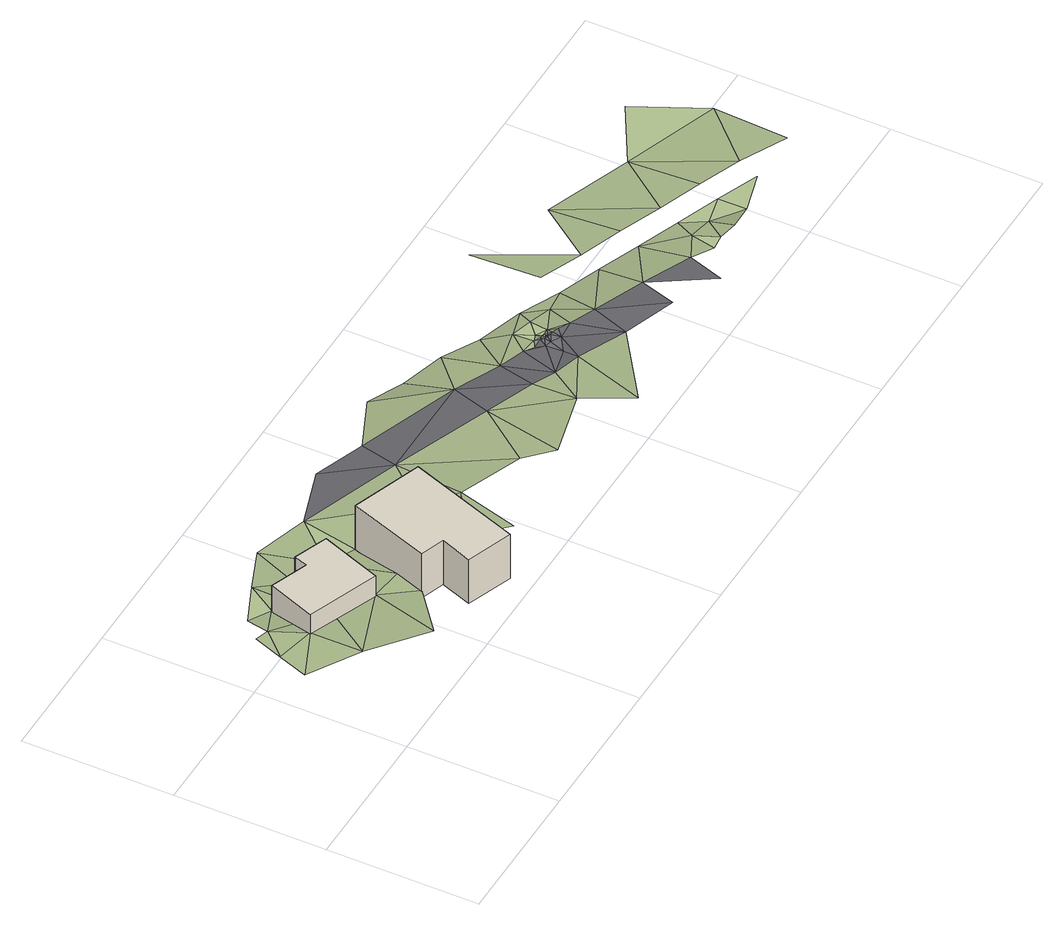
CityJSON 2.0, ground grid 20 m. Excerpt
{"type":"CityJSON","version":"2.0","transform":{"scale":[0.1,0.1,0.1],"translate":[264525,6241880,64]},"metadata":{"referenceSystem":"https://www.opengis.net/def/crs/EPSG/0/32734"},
"CityObjects":{
"building1":{"type":"Building","attributes":{"address":"20 Selbourne Road University Estate Cape Town","building":"house","building:levels":1,"building_height":4.1,"roof_height":73.5,"ground_height":68.8,"plus_code":"4FRW3F72+5XH"},"geometry":[{"type":"Solid","lod":"1","boundaries":[[[[0,1,2,3]],[[1,4,5,2]],[[4,6,7,5]],[[6,8,9,7]],[[8,10,11,9]],[[10,0,3,11]],[[3,2,5,7,9,11]],[[10,8,6,4,1,0]]]]}]},
"building2":{"type":"Building","attributes":{"address":"22 Selbourne Road University Estate Cape Town","building":"house","building:levels":2,"building_height":6.9,"roof_height":77.6,"ground_height":69,"plus_code":"4FRW3F73+42X"},"geometry":[{"type":"Solid","lod":"1","boundaries":[[[[12,13,14,15]],[[13,16,17,14]],[[16,18,19,17]],[[18,20,21,19]],[[20,22,23,21]],[[22,12,15,23]],[[15,14,17,19,21,23]],[[22,20,18,16,13,12]]]]}]},
"terrain1":{"type":"TINRelief","geometry":[{"type":"CompositeSurface","lod":"1","boundaries":[[[24,25,26]],[[24,26,27]],[[28,29,25]],[[28,25,24]],[[27,30,24]],[[28,24,31]],[[32,28,31]],[[33,28,32]],[[34,35,27]],[[27,35,30]],[[33,32,36]],[[36,32,37]],[[35,34,38]],[[8,36,37]],[[39,8,37]],[[35,38,40]],[[41,36,8]],[[35,40,42]],[[42,41,8]],[[42,40,13]],[[42,43,41]],[[43,42,13]],[[13,44,43]],[[45,46,47]],[[45,44,46]],[[44,48,43]],[[48,44,45]],[[45,49,48]],[[48,49,50]],[[51,50,49]],[[52,53,54]],[[55,50,51]],[[55,56,50]],[[54,53,57]],[[56,55,58]],[[57,53,59]],[[60,55,61]],[[59,53,62]],[[55,60,58]],[[61,63,60]],[[64,59,62]],[[62,65,66]],[[66,64,62]],[[65,67,68]],[[65,68,66]],[[69,68,67]],[[68,69,70]],[[69,71,70]],[[71,72,70]],[[70,73,68]],[[72,71,74]],[[68,73,66]],[[72,75,70]],[[74,76,72]],[[73,70,75]],[[77,76,74]],[[72,76,75]],[[78,76,77]],[[76,78,75]],[[78,73,75]],[[79,66,73]],[[78,77,80]],[[64,66,81]],[[73,78,79]],[[82,78,80]],[[81,66,79]],[[78,83,79]],[[78,82,83]],[[81,79,83]],[[84,83,82]],[[83,85,81]],[[84,85,83]],[[86,85,84]],[[86,84,87]],[[88,89,90]],[[91,86,87]],[[91,87,92]],[[91,92,93]],[[92,94,93]],[[88,95,96]],[[93,94,97]],[[91,93,98]],[[97,99,93]],[[99,98,93]],[[99,97,100]],[[101,96,95]],[[102,99,100]],[[103,98,99]],[[102,103,99]],[[101,104,96]],[[105,103,102]],[[106,104,101]],[[106,107,104]],[[108,104,107]],[[108,107,109]],[[110,104,108]]]}]},
"road1":{"type":"Road","attributes":{"highway":"residential","name":"Selbourne Road","surface":"asphalt","lanes":1,"width":5.6,"oneway":"yes"},"geometry":[{"type":"MultiSurface","lod":"1","boundaries":[[[111,43,48]],[[52,111,48]],[[53,52,48]],[[53,48,50]],[[53,50,56]],[[53,56,62]],[[58,62,56]],[[65,62,58]],[[60,112,58]],[[65,58,113]],[[113,58,112]],[[65,113,67]],[[114,112,60]],[[112,115,113]],[[113,69,67]],[[116,113,115]],[[115,112,114]],[[69,113,116]],[[117,116,115]],[[71,69,116]],[[114,60,63]],[[118,117,115]],[[117,71,116]],[[118,115,114]],[[74,71,117]],[[118,74,117]],[[77,74,118]],[[118,114,77]],[[77,114,80]],[[80,114,82]],[[114,63,82]],[[82,63,84]],[[84,63,119]],[[84,119,87]],[[87,120,92]]]}]}
},
"vertices":[
[94,227,48],[70,164,48],[70,164,89],[94,227,89],[165,128,48],[165,128,89],[195,209,48],[195,209,89],[150,226,48],[150,226,89],[144,208,48],[144,208,89],
[325,157,50],[232,190,50],[232,190,119],[325,157,119],[194,83,50],[194,83,119],[226,72,50],[226,72,119],[211,30,50],[211,30,119],[272,8,50],[272,8,119],
[70,164,61],[23,178,55],[9,139,55],[64,92,67],[54,211,56],[37,217,55],[108,150,60],[80,190,56],[94,227,49],[65,243,50],[129,33,72],[165,128,59],[119,266,49],[113,220,54],[194,83,62],[144,208,53],[207,121,62],[180,291,43],[195,209,50],[247,266,49],[325,157,59],[366,122,60],[299,83,63],[336,37,68],[382,217,50],[454,92,55],[516,168,47],[485,58,58],[401,270,42],[536,221,42],[485,308,27],[581,84,50],[584,144,45],[537,288,22],[617,131,42],[590,267,29],[651,119,45],[610,19,55],[603,196,36],[718,92,41],[647,246,20],[637,184,36],[662,211,31],[654,178,31],[664,184,31],[662,175,39],[667,175,39],[670,172,39],[672,174,39],[673,187,31],[671,171,39],[677,180,31],[676,172,39],[680,168,39],[688,179,31],[691,203,31],[688,165,39],[704,224,25],[705,158,37],[726,196,25],[739,144,37],[762,202,19],[819,181,19],[807,117,36],[832,211,19],[778,329,12],[774,233,21],[876,159,19],[875,90,32],[915,110,25],[909,77,25],[889,190,19],[893,286,8],[929,79,25],[934,138,18],[952,107,19],[949,71,31],[947,168,18],[991,78,19],[991,116,19],[1008,243,9],[1048,94,17],[1004,146,19],[1062,125,17],[1135,197,10],[1122,94,18],[1091,290,9],
[333,295,42],[656,141,39],[655,164,39],[677,155,39],[664,162,39],[666,171,39],[670,169,39],[675,168,39],[785,66,44],[853,39,38]
]}
